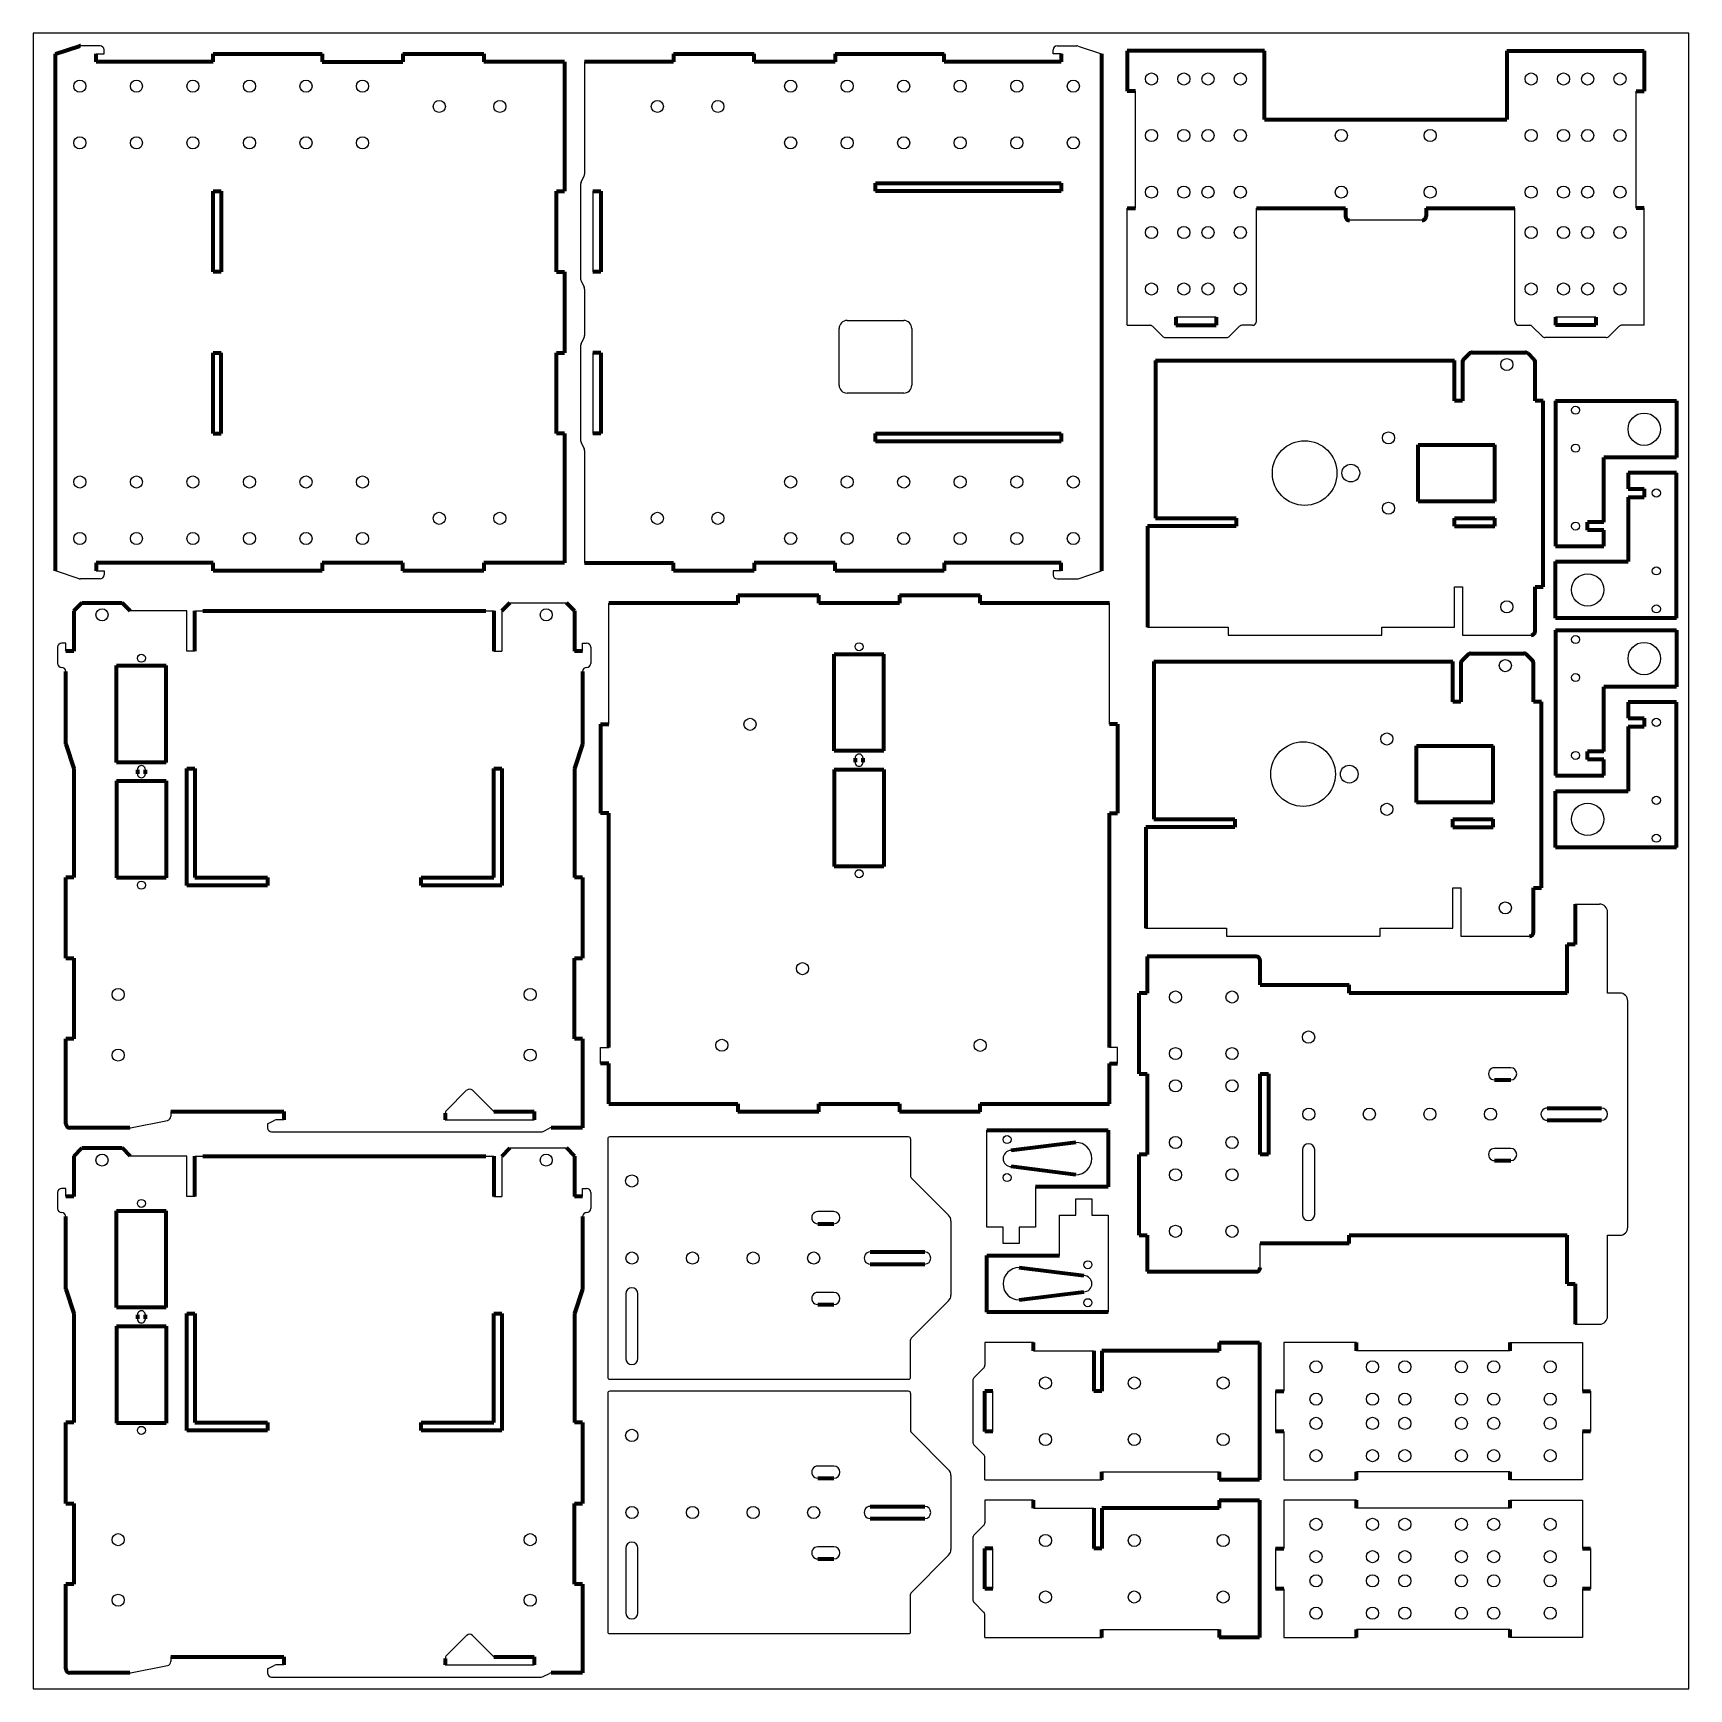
# Model space of a CAD drawing. Header units: inches. Extents: x 240 to 650, y -449 to -39.
import ezdxf

# ---------------------------------------------------------------- set-up
doc = ezdxf.new("R2010")
doc.units = ezdxf.units.IN
doc.header["$MEASUREMENT"] = 0
doc.layers.add('ProfileEdges', color=7, linetype='Continuous')

msp = doc.modelspace()

# ---------------------------------------------------------------- linework, layer by layer
for p, q in [((256.14, -42.43), (251.31, -42.43)), ((255.14, -44.43), (257.14, -44.43)), ((257.14, -44.43), (257.14, -43.43)), ((492.14, -44.43), (492.14, -43.43)), ((494.14, -44.43), (492.14, -44.43)), ((493.14, -42.43), (497.98, -42.43)), ((498.3, -42.48), (504.14, -44.43)), ((376.14, -46.43), (376.14, -74.19)), ((512.5, -82.64), (512.5, -53.64)), ((636.5, -82.64), (636.5, -53.64)), ((375.14, -76.66), (375.14, -100.19)), ((375.25, -76.22), (376.04, -74.64)), ((378.14, -78.43), (378.14, -98.43)), ((510.5, -111.64), (510.5, -82.64)), ((542.5, -110.64), (542.5, -82.64)), ((583.5, -85.64), (565.5, -85.64)), ((606.5, -110.64), (606.5, -82.64)), ((638.5, -111.64), (638.5, -82.64)), ((375.25, -100.64), (376.04, -102.22)), ((376.14, -102.66), (376.14, -114.19)), ((441.14, -110.43), (455.14, -110.43)), ((532.5, -109.64), (522.5, -109.64)), ((626.5, -109.64), (616.5, -109.64)), ((375.25, -116.22), (376.04, -114.64)), ((439.14, -126.43), (439.14, -112.43)), ((457.14, -112.43), (457.14, -126.43)), ((510.5, -111.64), (516.09, -111.64)), ((519.21, -114.35), (516.8, -111.93)), ((519.92, -114.64), (535.09, -114.64)), ((535.8, -114.35), (538.21, -111.93)), ((541.5, -111.64), (538.92, -111.64)), ((607.5, -111.64), (610.09, -111.64)), ((613.21, -114.35), (610.8, -111.93)), ((629.09, -114.64), (613.92, -114.64)), ((629.8, -114.35), (632.21, -111.93)), ((638.5, -111.64), (632.92, -111.64)), ((375.14, -116.66), (375.14, -140.19)), ((378.14, -118.43), (378.14, -138.43)), ((455.14, -128.43), (441.14, -128.43)), ((375.25, -140.64), (376.04, -142.22)), ((376.14, -142.66), (376.14, -170.43)), ((250.99, -174.38), (245.14, -172.43)), ((256.14, -174.43), (251.31, -174.43)), ((255.14, -172.43), (257.14, -172.43)), ((257.14, -172.43), (257.14, -173.43)), ((494.14, -172.43), (492.14, -172.43)), ((492.14, -172.43), (492.14, -173.43)), ((493.14, -174.43), (497.98, -174.43)), ((498.3, -174.38), (504.14, -172.43)), ((357.63, -180.34), (371.63, -180.34)), ((591.5, -176.36), (593.5, -176.36)), ((591.5, -186.36), (591.5, -176.36)), ((593.5, -176.36), (593.5, -188.36)), ((277.63, -182.34), (263.63, -182.34)), ((277.63, -192.34), (277.63, -182.34)), ((279.63, -182.34), (353.63, -182.34)), ((355.63, -182.34), (355.63, -192.34)), ((382.09, -210.43), (382.09, -180.43)), ((506.09, -210.43), (506.09, -180.43)), ((515.5, -186.36), (535.5, -186.36)), ((535.5, -186.36), (535.5, -188.36)), ((535.5, -188.36), (573.5, -188.36)), ((573.5, -188.36), (573.5, -186.36)), ((573.5, -186.36), (591.5, -186.36)), ((593.5, -188.36), (610.5, -188.36)), ((245.63, -191.34), (245.63, -195.34)), ((247.63, -190.34), (246.63, -190.34)), ((247.63, -192.34), (247.63, -190.34)), ((279.63, -192.34), (277.63, -192.34)), ((353.63, -192.34), (355.63, -192.34)), ((375.63, -192.34), (375.63, -190.34)), ((375.63, -190.34), (376.63, -190.34)), ((377.63, -191.34), (377.63, -195.34)), ((246.63, -196.34), (246.63, -196.34)), ((376.63, -196.34), (376.63, -196.34)), ((591.11, -250.9), (593.11, -250.9)), ((591.11, -260.9), (591.11, -250.9)), ((593.11, -250.9), (593.11, -262.9)), ((621.44, -254.97), (627.44, -254.97)), ((629.44, -276.97), (629.44, -256.97)), ((515.11, -260.9), (535.11, -260.9)), ((535.11, -260.9), (535.11, -262.9)), ((573.11, -262.9), (573.11, -260.9)), ((573.11, -260.9), (591.11, -260.9)), ((535.11, -262.9), (573.11, -262.9)), ((593.11, -262.9), (610.11, -262.9)), ((632.44, -276.97), (629.44, -276.97)), ((634.44, -334.97), (634.44, -278.97)), ((380.09, -294.43), (380.09, -290.43)), ((380.09, -290.43), (382.09, -290.43)), ((508.09, -290.43), (506.09, -290.43)), ((508.09, -294.43), (508.09, -290.43)), ((605.44, -295.47), (601.44, -295.47)), ((346.92, -301.04), (341.92, -306.04)), ((348.33, -301.04), (353.63, -306.34)), ((273.63, -306.34), (273.63, -307.52)), ((263.72, -310.32), (272.82, -308.5)), ((297.63, -309.34), (299.41, -308.44)), ((297.63, -309.34), (297.63, -310.34)), ((298.63, -311.34), (365.39, -311.34)), ((301.63, -308.34), (299.86, -308.34)), ((341.63, -308.34), (363.63, -308.34)), ((365.84, -311.23), (367.41, -310.44)), ((475.74, -334.96), (475.74, -310.96)), ((357.63, -315.34), (371.63, -315.34)), ((381.85, -313.1), (381.85, -372.1)), ((456.35, -312.6), (382.35, -312.6)), ((456.85, -313.1), (456.85, -322.4)), ((605.44, -315.47), (601.44, -315.47)), ((277.63, -317.34), (263.63, -317.34)), ((277.63, -327.34), (277.63, -317.34)), ((279.63, -317.34), (353.63, -317.34)), ((355.63, -317.34), (355.63, -327.34)), ((553.9, -315.83), (553.9, -331.83)), ((556.91, -331.83), (556.91, -315.83)), ((466.26, -332.02), (456.99, -322.75)), ((245.63, -326.34), (245.63, -330.34)), ((247.63, -325.34), (246.63, -325.34)), ((247.63, -327.34), (247.63, -325.34)), ((279.63, -327.34), (277.63, -327.34)), ((353.63, -327.34), (355.63, -327.34)), ((375.63, -327.34), (375.63, -325.34)), ((375.63, -325.34), (376.63, -325.34)), ((377.63, -326.34), (377.63, -330.34)), ((487.74, -324.96), (487.74, -334.96)), ((497.74, -331.96), (497.74, -327.96)), ((497.74, -327.96), (501.74, -327.96)), ((501.74, -327.96), (501.74, -331.96)), ((246.63, -331.34), (246.63, -331.34)), ((376.63, -331.34), (376.63, -331.34)), ((437.85, -331.1), (433.85, -331.1)), ((493.74, -341.96), (493.74, -331.96)), ((493.74, -331.96), (497.74, -331.96)), ((501.74, -331.96), (505.74, -331.96)), ((505.74, -331.96), (505.74, -355.96)), ((466.85, -333.43), (466.85, -351.77)), ((479.74, -334.96), (475.74, -334.96)), ((479.74, -338.96), (479.74, -334.96)), ((487.74, -334.96), (483.74, -334.96)), ((483.74, -334.96), (483.74, -338.96)), ((483.74, -338.96), (479.74, -338.96)), ((543.44, -344.97), (543.44, -338.97)), ((629.44, -336.97), (632.44, -336.97)), ((629.44, -356.97), (629.44, -336.97)), ((386.3, -351.46), (386.3, -367.46)), ((389.31, -367.46), (389.31, -351.46)), ((437.85, -351.1), (433.85, -351.1)), ((466.26, -353.19), (456.99, -362.46)), ((621.44, -358.97), (627.44, -358.97)), ((456.85, -372.1), (456.85, -362.81)), ((487.24, -363.54), (475.24, -363.54)), ((475.24, -363.54), (475.24, -369.13)), ((567.24, -363.54), (549.24, -363.54)), ((549.24, -363.54), (549.24, -375.54)), ((605.24, -363.54), (623.24, -363.54)), ((623.24, -363.54), (623.24, -375.54)), ((487.24, -365.54), (502.24, -365.54)), ((605.24, -365.54), (567.24, -365.54)), ((382.35, -372.6), (456.35, -372.6)), ((472.24, -372.96), (472.24, -388.13)), ((472.53, -372.25), (474.94, -369.84)), ((381.85, -376.1), (381.85, -435.1)), ((456.35, -375.6), (382.35, -375.6)), ((456.85, -376.1), (456.85, -385.4)), ((477.24, -385.54), (477.24, -375.54)), ((547.24, -375.54), (547.24, -385.54)), ((625.24, -375.54), (625.24, -385.54)), ((466.26, -395.02), (456.99, -385.75)), ((472.53, -388.84), (474.94, -391.25)), ((549.24, -385.54), (549.24, -397.54)), ((623.24, -385.54), (623.24, -397.54)), ((475.24, -397.54), (475.24, -391.96)), ((437.85, -394.1), (433.85, -394.1)), ((466.85, -396.43), (466.85, -414.77)), ((475.24, -397.54), (504.24, -397.54)), ((504.24, -395.54), (533.24, -395.54)), ((549.24, -397.54), (567.24, -397.54)), ((605.24, -395.54), (567.24, -395.54)), ((623.24, -397.54), (605.24, -397.54)), ((487.24, -402.54), (475.24, -402.54)), ((475.24, -402.54), (475.24, -408.13)), ((487.24, -404.54), (502.24, -404.54)), ((567.24, -402.54), (549.24, -402.54)), ((549.24, -402.54), (549.24, -414.54)), ((605.24, -404.54), (567.24, -404.54)), ((605.24, -402.54), (623.24, -402.54)), ((623.24, -402.54), (623.24, -414.54)), ((472.53, -411.25), (474.94, -408.84)), ((472.24, -411.96), (472.24, -427.13)), ((386.3, -414.46), (386.3, -430.46)), ((389.31, -430.46), (389.31, -414.46)), ((437.85, -414.1), (433.85, -414.1)), ((466.26, -416.19), (456.99, -425.46)), ((477.24, -424.54), (477.24, -414.54)), ((547.24, -414.54), (547.24, -424.54)), ((625.24, -414.54), (625.24, -424.54)), ((456.85, -435.1), (456.85, -425.81)), ((549.24, -424.54), (549.24, -436.54)), ((623.24, -424.54), (623.24, -436.54)), ((472.53, -427.84), (474.94, -430.25)), ((475.24, -436.54), (475.24, -430.96)), ((504.24, -434.54), (533.24, -434.54)), ((605.24, -434.54), (567.24, -434.54)), ((346.92, -436.04), (341.92, -441.04)), ((348.33, -436.04), (353.63, -441.34)), ((382.35, -435.6), (456.35, -435.6)), ((475.24, -436.54), (504.24, -436.54)), ((549.24, -436.54), (567.24, -436.54)), ((623.24, -436.54), (605.24, -436.54)), ((273.63, -441.34), (273.63, -442.52)), ((263.72, -445.32), (272.82, -443.5)), ((297.63, -444.34), (299.41, -443.44)), ((297.63, -444.34), (297.63, -445.34)), ((298.63, -446.34), (365.39, -446.34)), ((301.63, -443.34), (299.86, -443.34)), ((341.63, -443.34), (363.63, -443.34)), ((365.84, -446.23), (367.41, -445.44))]:
    msp.add_line(p, q)
msp.add_lwpolyline([(239.57, -449.28), (649.57, -449.28), (649.57, -39.28), (239.57, -39.28)], close=True)
for centre, radius in [((516.5, -50.64), 1.5), ((524.5, -50.64), 1.5), ((530.5, -50.64), 1.5), ((538.5, -50.64), 1.5), ((610.5, -50.64), 1.5), ((618.5, -50.64), 1.5), ((624.5, -50.64), 1.5), ((632.5, -50.64), 1.5), ((251.14, -52.43), 1.5), ((265.14, -52.43), 1.5), ((279.14, -52.43), 1.5), ((293.14, -52.43), 1.5), ((307.14, -52.43), 1.5), ((321.14, -52.43), 1.5), ((427.14, -52.43), 1.5), ((441.14, -52.43), 1.5), ((455.14, -52.43), 1.5), ((469.14, -52.43), 1.5), ((483.14, -52.43), 1.5), ((497.14, -52.43), 1.5), ((340.14, -57.43), 1.5), ((355.14, -57.43), 1.5), ((394.14, -57.43), 1.5), ((409.14, -57.43), 1.5), ((251.14, -66.43), 1.5), ((265.14, -66.43), 1.5), ((279.14, -66.43), 1.5), ((293.14, -66.43), 1.5), ((307.14, -66.43), 1.5), ((321.14, -66.43), 1.5), ((427.14, -66.43), 1.5), ((441.14, -66.43), 1.5), ((455.14, -66.43), 1.5), ((469.14, -66.43), 1.5), ((483.14, -66.43), 1.5), ((497.14, -66.43), 1.5), ((516.5, -64.64), 1.5), ((524.5, -64.64), 1.5), ((530.5, -64.64), 1.5), ((538.5, -64.64), 1.5), ((563.5, -64.64), 1.5), ((585.5, -64.64), 1.5), ((610.5, -64.64), 1.5), ((618.5, -64.64), 1.5), ((624.5, -64.64), 1.5), ((632.5, -64.64), 1.5), ((516.5, -78.64), 1.5), ((524.5, -78.64), 1.5), ((530.5, -78.64), 1.5), ((538.5, -78.64), 1.5), ((563.5, -78.64), 1.5), ((585.5, -78.64), 1.5), ((610.5, -78.64), 1.5), ((618.5, -78.64), 1.5), ((624.5, -78.64), 1.5), ((632.5, -78.64), 1.5), ((516.5, -88.64), 1.5), ((524.5, -88.64), 1.5), ((530.5, -88.64), 1.5), ((538.5, -88.64), 1.5), ((610.5, -88.64), 1.5), ((618.5, -88.64), 1.5), ((624.5, -88.64), 1.5), ((632.5, -88.64), 1.5), ((516.5, -102.64), 1.5), ((524.5, -102.64), 1.5), ((530.5, -102.64), 1.5), ((538.5, -102.64), 1.5), ((610.5, -102.64), 1.5), ((618.5, -102.64), 1.5), ((624.5, -102.64), 1.5), ((632.5, -102.64), 1.5), ((604.5, -121.36), 1.5), ((621.5, -132.66), 1), ((638.5, -137.36), 4), ((575.17, -139.52), 1.5), ((554.42, -148.23), 8), ((621.5, -142.06), 1), ((565.85, -148.23), 2.2), ((251.14, -150.43), 1.5), ((265.14, -150.43), 1.5), ((279.14, -150.43), 1.5), ((293.14, -150.43), 1.5), ((307.14, -150.43), 1.5), ((321.14, -150.43), 1.5), ((427.14, -150.43), 1.5), ((441.14, -150.43), 1.5), ((455.14, -150.43), 1.5), ((469.14, -150.43), 1.5), ((483.14, -150.43), 1.5), ((497.14, -150.43), 1.5), ((575.17, -156.94), 1.5), ((641.5, -153.15), 1), ((340.14, -159.43), 1.5), ((355.14, -159.43), 1.5), ((394.14, -159.43), 1.5), ((409.14, -159.43), 1.5), ((251.14, -164.43), 1.5), ((265.14, -164.43), 1.5), ((279.14, -164.43), 1.5), ((293.14, -164.43), 1.5), ((307.14, -164.43), 1.5), ((321.14, -164.43), 1.5), ((427.14, -164.43), 1.5), ((441.14, -164.43), 1.5), ((455.14, -164.43), 1.5), ((469.14, -164.43), 1.5), ((483.14, -164.43), 1.5), ((497.14, -164.43), 1.5), ((621.5, -161.36), 1), ((641.5, -172.45), 1), ((624.5, -177.15), 4), ((604.5, -181.36), 1.5), ((256.63, -183.34), 1.5), ((366.63, -183.34), 1.5), ((641.5, -181.85), 1), ((621.5, -189.45), 1), ((444.09, -191.23), 1), ((638.5, -194.15), 4), ((266.38, -194.07), 1), ((604.11, -195.9), 1.5), ((621.5, -198.85), 1), ((417.09, -210.43), 1.5), ((641.5, -209.95), 1), ((574.78, -214.06), 1.5), ((554.03, -222.77), 8), ((621.5, -218.15), 1), ((565.46, -222.77), 2.2), ((641.5, -229.25), 1), ((574.78, -231.48), 1.5), ((624.5, -233.95), 4), ((641.5, -238.65), 1), ((266.38, -250.27), 1), ((444.09, -247.43), 1), ((604.11, -255.9), 1.5), ((430.09, -270.93), 1.5), ((260.63, -277.34), 1.5), ((362.63, -277.34), 1.5), ((522.44, -277.97), 1.5), ((536.44, -277.97), 1.5), ((555.4, -287.88), 1.51), ((260.63, -292.34), 1.5), ((362.63, -292.34), 1.5), ((410.1, -289.92), 1.49), ((474.09, -289.93), 1.5), ((522.44, -291.97), 1.5), ((536.44, -291.97), 1.5), ((522.44, -299.97), 1.5), ((536.44, -299.97), 1.5), ((555.44, -306.97), 1.5), ((570.44, -306.97), 1.5), ((585.44, -306.97), 1.5), ((600.44, -306.97), 1.5), ((480.74, -313.26), 1), ((522.44, -313.97), 1.5), ((536.44, -313.97), 1.5), ((256.63, -318.34), 1.5), ((366.63, -318.34), 1.5), ((387.8, -323.51), 1.51), ((480.74, -322.66), 1), ((522.44, -321.97), 1.5), ((536.44, -321.97), 1.5), ((266.38, -329.07), 1), ((522.44, -335.97), 1.5), ((536.44, -335.97), 1.5), ((387.85, -342.6), 1.5), ((402.85, -342.6), 1.5), ((417.85, -342.6), 1.5), ((432.85, -342.6), 1.5), ((500.74, -344.26), 1), ((500.74, -353.66), 1), ((557.24, -369.54), 1.5), ((571.24, -369.54), 1.5), ((579.24, -369.54), 1.5), ((593.24, -369.54), 1.5), ((601.24, -369.54), 1.5), ((615.24, -369.54), 1.5), ((490.24, -373.54), 1.5), ((512.24, -373.54), 1.5), ((534.24, -373.54), 1.5), ((557.24, -377.54), 1.5), ((571.24, -377.54), 1.5), ((579.24, -377.54), 1.5), ((593.24, -377.54), 1.5), ((601.24, -377.54), 1.5), ((615.24, -377.54), 1.5), ((266.38, -385.27), 1), ((387.8, -386.51), 1.51), ((557.24, -383.54), 1.5), ((571.24, -383.54), 1.5), ((579.24, -383.54), 1.5), ((593.24, -383.54), 1.5), ((601.24, -383.54), 1.5), ((615.24, -383.54), 1.5), ((490.24, -387.54), 1.5), ((512.24, -387.54), 1.5), ((534.24, -387.54), 1.5), ((557.24, -391.54), 1.5), ((571.24, -391.54), 1.5), ((579.24, -391.54), 1.5), ((593.24, -391.54), 1.5), ((601.24, -391.54), 1.5), ((615.24, -391.54), 1.5), ((387.85, -405.6), 1.5), ((402.85, -405.6), 1.5), ((417.85, -405.6), 1.5), ((432.85, -405.6), 1.5), ((557.24, -408.54), 1.5), ((571.24, -408.54), 1.5), ((579.24, -408.54), 1.5), ((593.24, -408.54), 1.5), ((601.24, -408.54), 1.5), ((615.24, -408.54), 1.5), ((260.63, -412.34), 1.5), ((362.63, -412.34), 1.5), ((490.24, -412.54), 1.5), ((512.24, -412.54), 1.5), ((534.24, -412.54), 1.5), ((557.24, -416.54), 1.5), ((571.24, -416.54), 1.5), ((579.24, -416.54), 1.5), ((593.24, -416.54), 1.5), ((601.24, -416.54), 1.5), ((615.24, -416.54), 1.5), ((557.24, -422.54), 1.5), ((571.24, -422.54), 1.5), ((579.24, -422.54), 1.5), ((593.24, -422.54), 1.5), ((601.24, -422.54), 1.5), ((615.24, -422.54), 1.5), ((260.63, -427.34), 1.5), ((362.63, -427.34), 1.5), ((490.24, -426.54), 1.5), ((512.24, -426.54), 1.5), ((534.24, -426.54), 1.5), ((557.24, -430.54), 1.5), ((571.24, -430.54), 1.5), ((579.24, -430.54), 1.5), ((593.24, -430.54), 1.5), ((601.24, -430.54), 1.5), ((615.24, -430.54), 1.5)]:
    msp.add_circle(centre, radius)
at = {"lineweight": 211}
for centre, start, end in [((251.31, -43.43), 90, 108.435), ((565.5, -84.64), 180, 270), ((583.5, -84.64), 270, 360), ((542.44, -344.97), 270, 0)]:
    msp.add_arc(centre, 1, start, end, dxfattribs=at)
for centre, radius, start, end in [((256.14, -43.43), 1, 0, 90), ((493.14, -43.43), 1, 90, 180), ((497.98, -43.43), 1, 71.565, 90), ((376.14, -76.66), 1, 153.4349, 180), ((375.14, -74.19), 1, 333.4349, 0), ((376.14, -100.19), 1, 180, 206.5651), ((375.14, -102.66), 1, 0, 26.5651), ((441.14, -112.43), 2, 90, 180), ((455.14, -112.43), 2, 0, 90), ((541.5, -110.64), 1, 270, 0), ((607.5, -110.64), 1, 180, 270), ((375.14, -114.19), 1, 333.4349, 0), ((516.09, -112.64), 1, 45, 90), ((519.92, -113.64), 1, 225, 270), ((535.09, -113.64), 1, 270, 315), ((538.92, -112.64), 1, 90, 135), ((610.09, -112.64), 1, 45, 90), ((613.92, -113.64), 1, 225, 270), ((629.09, -113.64), 1, 270, 315), ((632.92, -112.64), 1, 90, 135), ((376.14, -116.66), 1, 153.4349, 180), ((441.14, -126.43), 2, 180, 270), ((455.14, -126.43), 2, 270, 0), ((376.14, -140.19), 1, 180, 206.5651), ((375.14, -142.66), 1, 0, 26.5651), ((251.31, -173.43), 1, 251.565, 270), ((256.14, -173.43), 1, 270, 0), ((493.14, -173.43), 1, 180, 270), ((497.98, -173.43), 1, 270, 288.435), ((246.63, -191.34), 1, 90, 180), ((376.63, -191.34), 1, 0, 90), ((246.63, -195.34), 1, 180, 270), ((246.63, -197.34), 1, 0, 90), ((376.63, -197.34), 1, 90, 180), ((376.63, -195.34), 1, 270, 0), ((266.38, -221.67), 1, 359.976, 180.0852), ((444.09, -218.83), 1, 359.976, 180.0852), ((444.09, -219.83), 1, 179.976, 0.0718), ((266.38, -222.67), 1, 179.976, 0.0718), ((627.44, -256.97), 2, 0, 90), ((632.44, -278.97), 2, 0, 90), ((601.44, -296.97), 1.5, 90, 270.0452), ((605.44, -296.97), 1.5, 270, 90), ((347.63, -301.75), 1, 45, 135), ((342.63, -306.75), 1, 135, 180), ((614.44, -306.97), 1.5, 89.9413, 270.0587), ((627.94, -306.97), 1.5, 270.0586, 89.9414), ((263.53, -309.34), 1, 270, 281.3099), ((272.63, -307.52), 1, 281.3099, 0), ((298.63, -310.34), 1, 180, 270), ((299.86, -309.34), 1, 90, 116.5651), ((365.39, -310.34), 1, 270, 296.5651), ((367.86, -311.34), 1, 90, 116.5651), ((382.35, -313.1), 0.5, 90, 180), ((456.35, -313.1), 0.5, 0, 90), ((497.74, -317.96), 4, 270, 90), ((555.4, -315.83), 1.51, 0, 180), ((601.44, -316.97), 1.5, 90, 270.0452), ((605.44, -316.97), 1.5, 270, 90), ((481.74, -317.96), 2, 90, 270), ((457.35, -322.4), 0.5, 180, 225), ((246.63, -326.34), 1, 90, 180), ((376.63, -326.34), 1, 0, 90), ((246.63, -330.34), 1, 180, 270), ((246.63, -332.34), 1, 0, 90), ((376.63, -332.34), 1, 90, 180), ((376.63, -330.34), 1, 270, 0), ((433.85, -332.6), 1.5, 90, 270.0452), ((437.85, -332.6), 1.5, 270, 90), ((464.85, -333.43), 2, 0, 45), ((555.4, -331.83), 1.51, 180, 0), ((632.44, -334.97), 2, 270, 0), ((446.85, -342.6), 1.5, 89.9413, 270.0587), ((460.35, -342.6), 1.5, 270.0586, 89.9414), ((483.74, -348.96), 4, 90, 270), ((499.74, -348.96), 2, 270, 90), ((387.81, -351.46), 1.51, 0, 180), ((433.85, -352.6), 1.5, 90, 270.0452), ((437.85, -352.6), 1.5, 270, 90), ((464.85, -351.77), 2, 315, 0), ((266.38, -356.67), 1, 359.976, 180.0852), ((266.38, -357.67), 1, 179.976, 0.0718), ((627.44, -356.97), 2, 270, 0), ((457.35, -362.81), 0.5, 135, 180), ((387.81, -367.46), 1.51, 180, 0), ((382.35, -372.1), 0.5, 180, 270), ((456.35, -372.1), 0.5, 270, 0), ((473.24, -372.96), 1, 135, 180), ((474.24, -369.13), 1, 315, 0), ((382.35, -376.1), 0.5, 90, 180), ((456.35, -376.1), 0.5, 0, 90), ((457.35, -385.4), 0.5, 180, 225), ((473.24, -388.13), 1, 180, 225), ((474.24, -391.96), 1, 0, 45), ((433.85, -395.6), 1.5, 90, 270.0452), ((437.85, -395.6), 1.5, 270, 90), ((464.85, -396.43), 2, 0, 45), ((446.85, -405.6), 1.5, 89.9413, 270.0587), ((460.35, -405.6), 1.5, 270.0586, 89.9414), ((474.24, -408.13), 1, 315, 0), ((387.81, -414.46), 1.51, 0, 180), ((473.24, -411.96), 1, 135, 180), ((433.85, -415.6), 1.5, 90, 270.0452), ((437.85, -415.6), 1.5, 270, 90), ((464.85, -414.77), 2, 315, 0), ((457.35, -425.81), 0.5, 135, 180), ((387.81, -430.46), 1.51, 180, 0), ((473.24, -427.13), 1, 180, 225), ((474.24, -430.96), 1, 0, 45), ((347.63, -436.75), 1, 45, 135), ((382.35, -435.1), 0.5, 180, 270), ((456.35, -435.1), 0.5, 270, 0), ((272.63, -442.52), 1, 281.3099, 0), ((342.63, -441.75), 1, 135, 180), ((263.53, -444.34), 1, 270, 281.3099), ((298.63, -445.34), 1, 180, 270), ((299.86, -444.34), 1, 90, 116.5651), ((365.39, -445.34), 1, 270, 296.5651), ((367.86, -446.34), 1, 90, 116.5651)]:
    msp.add_arc(centre, radius, start, end)
at = {"layer": 'ProfileEdges', "lineweight": 211}
for p, q in [((245.14, -44.43), (250.99, -42.48)), ((245.14, -172.43), (245.14, -44.43)), ((255.14, -46.43), (255.14, -44.43)), ((284.14, -44.43), (311.14, -44.43)), ((284.14, -46.43), (284.14, -44.43)), ((311.14, -44.43), (311.14, -46.43)), ((331.14, -44.43), (351.14, -44.43)), ((331.14, -44.43), (331.14, -46.43)), ((351.14, -44.43), (351.14, -46.43)), ((398.14, -44.43), (418.14, -44.43)), ((398.14, -44.43), (398.14, -46.43)), ((418.14, -46.43), (418.14, -44.43)), ((438.14, -44.43), (465.14, -44.43)), ((438.14, -44.43), (438.14, -46.43)), ((465.14, -46.43), (465.14, -44.43)), ((494.14, -44.43), (494.14, -46.43)), ((504.14, -44.43), (504.14, -172.43)), ((544.5, -43.64), (510.5, -43.64)), ((510.5, -43.64), (510.5, -53.64)), ((544.5, -60.64), (544.5, -43.64)), ((604.5, -43.64), (604.5, -60.64)), ((604.5, -43.64), (638.5, -43.64)), ((638.5, -43.64), (638.5, -53.64)), ((284.14, -46.43), (255.14, -46.43)), ((311.14, -46.43), (331.14, -46.43)), ((371.14, -46.43), (351.14, -46.43)), ((371.14, -46.43), (371.14, -78.43)), ((398.14, -46.43), (376.14, -46.43)), ((438.14, -46.43), (418.14, -46.43)), ((494.14, -46.43), (465.14, -46.43)), ((512.5, -53.64), (510.5, -53.64)), ((636.5, -53.64), (638.5, -53.64)), ((544.5, -60.64), (604.5, -60.64)), ((448.14, -78.43), (448.14, -76.43)), ((448.14, -76.43), (494.14, -76.43)), ((494.14, -76.43), (494.14, -78.43)), ((284.14, -98.43), (284.14, -78.43)), ((284.14, -78.43), (286.14, -78.43)), ((286.14, -78.43), (286.14, -98.43)), ((369.14, -98.43), (369.14, -78.43)), ((369.14, -78.43), (371.14, -78.43)), ((378.14, -78.43), (380.14, -78.43)), ((380.14, -78.43), (380.14, -98.43)), ((494.14, -78.43), (448.14, -78.43)), ((510.5, -82.64), (512.5, -82.64)), ((542.5, -82.64), (564.5, -82.64)), ((564.5, -82.64), (564.5, -84.64)), ((584.5, -82.64), (584.5, -84.64)), ((584.5, -82.64), (606.5, -82.64)), ((638.5, -82.64), (636.5, -82.64)), ((286.14, -98.43), (284.14, -98.43)), ((369.14, -98.43), (371.14, -98.43)), ((371.14, -98.43), (371.14, -118.43)), ((380.14, -98.43), (378.14, -98.43)), ((522.5, -109.64), (522.5, -111.64)), ((532.5, -109.64), (532.5, -111.64)), ((616.5, -109.64), (616.5, -111.64)), ((626.5, -109.64), (626.5, -111.64)), ((522.5, -111.64), (532.5, -111.64)), ((626.5, -111.64), (616.5, -111.64)), ((284.14, -138.43), (284.14, -118.43)), ((284.14, -118.43), (286.14, -118.43)), ((286.14, -138.43), (286.14, -118.43)), ((369.14, -138.43), (369.14, -118.43)), ((369.14, -118.43), (371.14, -118.43)), ((380.14, -118.43), (378.14, -118.43)), ((380.14, -118.43), (380.14, -138.43)), ((593.79, -120.07), (595.21, -118.65)), ((595.92, -118.36), (609.09, -118.36)), ((611.21, -120.07), (609.79, -118.65)), ((517.5, -120.36), (591.5, -120.36)), ((517.5, -120.36), (517.5, -159.36)), ((591.5, -130.36), (591.5, -120.36)), ((593.5, -120.77), (593.5, -130.36)), ((611.5, -130.36), (611.5, -120.77)), ((593.5, -130.36), (591.5, -130.36)), ((613.5, -130.36), (611.5, -130.36)), ((613.5, -176.36), (613.5, -130.36)), ((616.5, -130.36), (616.5, -166.36)), ((616.5, -130.36), (646.5, -130.36)), ((646.5, -130.36), (646.5, -144.36)), ((284.14, -138.43), (286.14, -138.43)), ((371.14, -138.43), (369.14, -138.43)), ((371.14, -138.43), (371.14, -170.43)), ((380.14, -138.43), (378.14, -138.43)), ((448.14, -140.43), (448.14, -138.43)), ((448.14, -138.43), (494.14, -138.43)), ((494.14, -138.43), (494.14, -140.43)), ((494.14, -140.43), (448.14, -140.43)), ((582.5, -155.23), (582.5, -141.23)), ((582.5, -141.23), (601.5, -141.23)), ((601.5, -155.23), (601.5, -141.23)), ((628.5, -160.36), (628.5, -144.36)), ((646.5, -144.36), (628.5, -144.36)), ((634.5, -148.15), (634.5, -152.15)), ((646.5, -148.15), (634.5, -148.15)), ((646.5, -184.15), (646.5, -148.15)), ((601.5, -155.23), (582.5, -155.23)), ((634.5, -152.15), (638.5, -152.15)), ((634.5, -154.15), (638.5, -154.15)), ((634.5, -154.15), (634.5, -170.15)), ((638.5, -152.15), (638.5, -154.15)), ((517.5, -159.36), (537.5, -159.36)), ((537.5, -159.36), (537.5, -161.36)), ((591.5, -161.36), (591.5, -159.36)), ((591.5, -159.36), (601.5, -159.36)), ((601.5, -161.36), (601.5, -159.36)), ((537.5, -161.36), (515.5, -161.36)), ((515.5, -161.36), (515.5, -186.36)), ((591.5, -161.36), (601.5, -161.36)), ((624.5, -162.36), (624.5, -160.36)), ((628.5, -160.36), (624.5, -160.36)), ((628.5, -162.36), (624.5, -162.36)), ((628.5, -166.36), (628.5, -162.36)), ((616.5, -166.36), (628.5, -166.36)), ((255.14, -170.43), (255.14, -172.43)), ((284.14, -170.43), (255.14, -170.43)), ((284.14, -172.43), (284.14, -170.43)), ((311.14, -170.43), (311.14, -172.43)), ((331.14, -170.43), (311.14, -170.43)), ((331.14, -172.43), (331.14, -170.43)), ((351.14, -170.43), (351.14, -172.43)), ((371.14, -170.43), (351.14, -170.43)), ((376.14, -170.43), (398.14, -170.43)), ((398.14, -172.43), (398.14, -170.43)), ((418.14, -170.43), (418.14, -172.43)), ((438.14, -170.43), (418.14, -170.43)), ((438.14, -172.43), (438.14, -170.43)), ((465.14, -170.43), (465.14, -172.43)), ((494.14, -170.43), (465.14, -170.43)), ((494.14, -172.43), (494.14, -170.43)), ((616.5, -170.15), (634.5, -170.15)), ((616.5, -184.15), (616.5, -170.15)), ((311.14, -172.43), (284.14, -172.43)), ((351.14, -172.43), (331.14, -172.43)), ((418.14, -172.43), (398.14, -172.43)), ((465.14, -172.43), (438.14, -172.43)), ((249.63, -182.34), (251.63, -180.34)), ((251.63, -180.34), (261.63, -180.34)), ((263.63, -182.34), (261.63, -180.34)), ((355.63, -182.34), (357.63, -180.34)), ((373.63, -182.34), (371.63, -180.34)), ((414.09, -178.43), (434.09, -178.43)), ((414.09, -178.43), (414.09, -180.43)), ((434.09, -180.43), (434.09, -178.43)), ((454.09, -178.43), (474.09, -178.43)), ((454.09, -178.43), (454.09, -180.43)), ((474.09, -180.43), (474.09, -178.43)), ((611.5, -187.36), (611.5, -176.36)), ((611.5, -176.36), (613.5, -176.36)), ((249.63, -182.34), (249.63, -192.34)), ((279.63, -192.34), (279.63, -182.34)), ((281.63, -182.34), (351.63, -182.34)), ((353.63, -182.34), (353.63, -192.34)), ((373.63, -182.34), (373.63, -192.34)), ((414.09, -180.43), (382.09, -180.43)), ((454.09, -180.43), (434.09, -180.43)), ((506.09, -180.43), (474.09, -180.43)), ((646.5, -184.15), (616.5, -184.15)), ((616.5, -187.15), (616.5, -223.15)), ((616.5, -187.15), (646.5, -187.15)), ((646.5, -187.15), (646.5, -201.15)), ((249.63, -192.34), (247.63, -192.34)), ((375.63, -192.34), (373.63, -192.34)), ((260.23, -195.87), (272.53, -195.87)), ((260.23, -219.87), (260.23, -195.87)), ((272.53, -219.87), (272.53, -195.87)), ((437.94, -193.03), (450.24, -193.03)), ((437.94, -217.03), (437.94, -193.03)), ((450.24, -217.03), (450.24, -193.03)), ((517.11, -194.9), (591.11, -194.9)), ((517.11, -194.9), (517.11, -233.9)), ((591.11, -204.9), (591.11, -194.9)), ((593.11, -195.31), (593.11, -204.9)), ((593.41, -194.6), (594.82, -193.19)), ((595.53, -192.9), (608.7, -192.9)), ((610.82, -194.6), (609.41, -193.19)), ((611.11, -204.9), (611.11, -195.31)), ((247.63, -215.34), (247.63, -197.34)), ((375.63, -197.34), (375.63, -215.34)), ((593.11, -204.9), (591.11, -204.9)), ((613.11, -204.9), (611.11, -204.9)), ((613.11, -250.9), (613.11, -204.9)), ((628.5, -217.15), (628.5, -201.15)), ((646.5, -201.15), (628.5, -201.15)), ((634.5, -204.95), (634.5, -208.95)), ((646.5, -204.95), (634.5, -204.95)), ((646.5, -240.95), (646.5, -204.95)), ((634.5, -208.95), (638.5, -208.95)), ((638.5, -208.95), (638.5, -210.95)), ((380.09, -210.43), (380.09, -232.43)), ((380.09, -210.43), (382.09, -210.43)), ((508.09, -210.43), (506.09, -210.43)), ((508.09, -210.43), (508.09, -232.43)), ((634.5, -210.95), (638.5, -210.95)), ((634.5, -210.95), (634.5, -226.95)), ((247.63, -215.34), (249.63, -221.34)), ((375.63, -215.34), (373.63, -221.34)), ((450.24, -217.03), (437.94, -217.03)), ((582.11, -229.77), (582.11, -215.77)), ((582.11, -215.77), (601.11, -215.77)), ((601.11, -229.77), (601.11, -215.77)), ((624.5, -219.15), (624.5, -217.15)), ((628.5, -217.15), (624.5, -217.15)), ((249.63, -221.34), (249.63, -248.34)), ((272.53, -219.87), (260.23, -219.87)), ((277.63, -250.34), (277.63, -221.34)), ((277.63, -221.34), (279.63, -221.34)), ((279.63, -221.34), (279.63, -248.34)), ((353.63, -248.34), (353.63, -221.34)), ((353.63, -221.34), (355.63, -221.34)), ((355.63, -221.34), (355.63, -248.34)), ((373.63, -221.34), (373.63, -248.34)), ((443.09, -218.83), (443.09, -219.83)), ((443.09, -218.83), (443.09, -219.83)), ((445.09, -219.83), (445.09, -218.83)), ((445.09, -219.83), (445.09, -218.83)), ((628.5, -219.15), (624.5, -219.15)), ((628.5, -223.15), (628.5, -219.15)), ((260.23, -224.47), (272.53, -224.47)), ((260.23, -224.47), (260.23, -248.47)), ((265.38, -221.67), (265.38, -222.67)), ((265.38, -221.67), (265.38, -222.67)), ((267.38, -222.67), (267.38, -221.67)), ((267.38, -222.67), (267.38, -221.67)), ((272.53, -224.47), (272.53, -248.47)), ((437.94, -221.63), (450.24, -221.63)), ((437.94, -221.63), (437.94, -245.63)), ((450.24, -221.63), (450.24, -245.63)), ((616.5, -223.15), (628.5, -223.15)), ((616.5, -226.95), (634.5, -226.95)), ((616.5, -240.95), (616.5, -226.95)), ((382.09, -232.43), (380.09, -232.43)), ((382.09, -290.43), (382.09, -232.43)), ((506.09, -290.43), (506.09, -232.43)), ((506.09, -232.43), (508.09, -232.43)), ((601.11, -229.77), (582.11, -229.77)), ((537.11, -235.9), (515.11, -235.9)), ((515.11, -235.9), (515.11, -260.9)), ((517.11, -233.9), (537.11, -233.9)), ((537.11, -233.9), (537.11, -235.9)), ((591.11, -235.9), (591.11, -233.9)), ((591.11, -233.9), (601.11, -233.9)), ((591.11, -235.9), (601.11, -235.9)), ((601.11, -235.9), (601.11, -233.9)), ((646.5, -240.95), (616.5, -240.95)), ((450.24, -245.63), (437.94, -245.63)), ((249.63, -248.34), (247.63, -248.34)), ((247.63, -268.34), (247.63, -248.34)), ((272.53, -248.47), (260.23, -248.47)), ((279.63, -248.34), (297.63, -248.34)), ((297.63, -248.34), (297.63, -250.34)), ((335.63, -250.34), (335.63, -248.34)), ((335.63, -248.34), (353.63, -248.34)), ((355.63, -248.34), (355.63, -250.34)), ((375.63, -248.34), (373.63, -248.34)), ((375.63, -248.34), (375.63, -268.34)), ((297.63, -250.34), (277.63, -250.34)), ((355.63, -250.34), (335.63, -250.34)), ((611.11, -261.9), (611.11, -250.9)), ((611.11, -250.9), (613.11, -250.9)), ((621.44, -254.97), (621.44, -264.97)), ((619.44, -276.97), (619.44, -264.97)), ((621.44, -264.97), (619.44, -264.97)), ((247.63, -268.34), (249.63, -268.34)), ((249.63, -268.34), (249.63, -288.34)), ((373.63, -288.34), (373.63, -268.34)), ((373.63, -268.34), (375.63, -268.34)), ((542.44, -267.97), (515.44, -267.97)), ((515.44, -267.97), (515.44, -276.97)), ((543.44, -274.97), (543.44, -268.97)), ((515.44, -276.97), (513.44, -276.97)), ((513.44, -296.97), (513.44, -276.97)), ((543.44, -274.97), (565.44, -274.97)), ((565.44, -276.97), (565.44, -274.97)), ((619.44, -276.97), (565.44, -276.97)), ((249.63, -288.34), (247.63, -288.34)), ((247.63, -309.34), (247.63, -288.34)), ((375.63, -288.34), (373.63, -288.34)), ((375.63, -288.34), (375.63, -310.34)), ((382.09, -294.43), (380.09, -294.43)), ((382.09, -304.43), (382.09, -294.43)), ((506.09, -304.43), (506.09, -294.43)), ((506.09, -294.43), (508.09, -294.43)), ((513.44, -296.97), (515.44, -296.97)), ((515.44, -296.97), (515.44, -316.97)), ((543.44, -296.97), (545.44, -296.97)), ((543.44, -316.97), (543.44, -296.97)), ((545.44, -296.97), (545.44, -316.97)), ((601.44, -298.47), (605.44, -298.47)), ((273.63, -306.34), (301.63, -306.34)), ((301.63, -306.34), (301.63, -308.34)), ((341.63, -306.75), (341.63, -308.34)), ((353.63, -306.34), (363.63, -306.34)), ((363.63, -306.34), (363.63, -308.34)), ((382.09, -304.43), (414.09, -304.43)), ((414.09, -304.43), (414.09, -306.43)), ((434.09, -306.43), (414.09, -306.43)), ((434.09, -306.43), (434.09, -304.43)), ((434.09, -304.43), (454.09, -304.43)), ((454.09, -304.43), (454.09, -306.43)), ((474.09, -306.43), (454.09, -306.43)), ((474.09, -306.43), (474.09, -304.43)), ((474.09, -304.43), (506.09, -304.43)), ((614.44, -305.47), (627.94, -305.47)), ((263.53, -310.34), (248.63, -310.34)), ((375.63, -310.34), (367.86, -310.34)), ((475.74, -310.96), (505.74, -310.96)), ((505.74, -310.96), (505.74, -324.96)), ((614.44, -308.47), (627.94, -308.47)), ((249.63, -317.34), (251.63, -315.34)), ((251.63, -315.34), (261.63, -315.34)), ((263.63, -317.34), (261.63, -315.34)), ((355.63, -317.34), (357.63, -315.34)), ((373.63, -317.34), (371.63, -315.34)), ((497.74, -313.96), (481.74, -315.96)), ((249.63, -317.34), (249.63, -327.34)), ((279.63, -327.34), (279.63, -317.34)), ((281.63, -317.34), (351.63, -317.34)), ((353.63, -317.34), (353.63, -327.34)), ((373.63, -317.34), (373.63, -327.34)), ((515.44, -316.97), (513.44, -316.97)), ((513.44, -336.97), (513.44, -316.97)), ((545.44, -316.97), (543.44, -316.97)), ((601.44, -318.47), (605.44, -318.47)), ((497.74, -321.96), (481.74, -319.96)), ((249.63, -327.34), (247.63, -327.34)), ((375.63, -327.34), (373.63, -327.34)), ((505.74, -324.96), (487.74, -324.96)), ((260.23, -330.87), (272.53, -330.87)), ((260.23, -354.87), (260.23, -330.87)), ((272.53, -354.87), (272.53, -330.87)), ((247.63, -350.34), (247.63, -332.34)), ((375.63, -332.34), (375.63, -350.34)), ((433.85, -334.1), (437.85, -334.1)), ((513.44, -336.97), (515.44, -336.97)), ((515.44, -336.97), (515.44, -345.97)), ((565.44, -338.97), (543.44, -338.97)), ((565.44, -336.97), (619.44, -336.97)), ((565.44, -338.97), (565.44, -336.97)), ((619.44, -348.97), (619.44, -336.97)), ((446.85, -341.1), (460.35, -341.1)), ((446.85, -344.1), (460.35, -344.1)), ((475.74, -341.96), (493.74, -341.96)), ((475.74, -355.96), (475.74, -341.96)), ((483.74, -344.96), (499.74, -346.96)), ((515.44, -345.97), (542.44, -345.97)), ((247.63, -350.34), (249.63, -356.34)), ((375.63, -350.34), (373.63, -356.34)), ((483.74, -352.96), (499.74, -350.96)), ((619.44, -348.97), (621.44, -348.97)), ((621.44, -348.97), (621.44, -358.97)), ((249.63, -356.34), (249.63, -383.34)), ((272.53, -354.87), (260.23, -354.87)), ((265.38, -356.67), (265.38, -357.67)), ((265.38, -356.67), (265.38, -357.67)), ((267.38, -357.67), (267.38, -356.67)), ((267.38, -357.67), (267.38, -356.67)), ((277.63, -385.34), (277.63, -356.34)), ((277.63, -356.34), (279.63, -356.34)), ((279.63, -356.34), (279.63, -383.34)), ((353.63, -383.34), (353.63, -356.34)), ((353.63, -356.34), (355.63, -356.34)), ((355.63, -356.34), (355.63, -383.34)), ((373.63, -356.34), (373.63, -383.34)), ((433.85, -354.1), (437.85, -354.1)), ((505.74, -355.96), (475.74, -355.96)), ((260.23, -359.47), (272.53, -359.47)), ((260.23, -359.47), (260.23, -383.47)), ((272.53, -359.47), (272.53, -383.47)), ((487.24, -365.54), (487.24, -363.54)), ((533.24, -363.54), (543.24, -363.54)), ((533.24, -363.54), (533.24, -365.54)), ((543.24, -363.54), (543.24, -397.54)), ((567.24, -365.54), (567.24, -363.54)), ((605.24, -363.54), (605.24, -365.54)), ((502.24, -365.54), (502.24, -375.54)), ((504.24, -365.54), (504.24, -375.54)), ((533.24, -365.54), (504.24, -365.54)), ((477.24, -375.54), (475.24, -375.54)), ((475.24, -385.54), (475.24, -375.54)), ((504.24, -375.54), (502.24, -375.54)), ((547.24, -375.54), (549.24, -375.54)), ((623.24, -375.54), (625.24, -375.54)), ((249.63, -383.34), (247.63, -383.34)), ((247.63, -403.34), (247.63, -383.34)), ((272.53, -383.47), (260.23, -383.47)), ((297.63, -385.34), (277.63, -385.34)), ((279.63, -383.34), (297.63, -383.34)), ((297.63, -383.34), (297.63, -385.34)), ((335.63, -385.34), (335.63, -383.34)), ((335.63, -383.34), (353.63, -383.34)), ((355.63, -385.34), (335.63, -385.34)), ((355.63, -383.34), (355.63, -385.34)), ((375.63, -383.34), (373.63, -383.34)), ((375.63, -383.34), (375.63, -403.34)), ((477.24, -385.54), (475.24, -385.54)), ((549.24, -385.54), (547.24, -385.54)), ((625.24, -385.54), (623.24, -385.54)), ((433.85, -397.1), (437.85, -397.1)), ((504.24, -397.54), (504.24, -395.54)), ((533.24, -395.54), (533.24, -397.54)), ((543.24, -397.54), (533.24, -397.54)), ((567.24, -397.54), (567.24, -395.54)), ((605.24, -395.54), (605.24, -397.54)), ((247.63, -403.34), (249.63, -403.34)), ((249.63, -403.34), (249.63, -423.34)), ((373.63, -423.34), (373.63, -403.34)), ((373.63, -403.34), (375.63, -403.34)), ((446.85, -404.1), (460.35, -404.1)), ((487.24, -404.54), (487.24, -402.54)), ((502.24, -404.54), (502.24, -414.54)), ((504.24, -404.54), (504.24, -414.54)), ((533.24, -404.54), (504.24, -404.54)), ((533.24, -402.54), (543.24, -402.54)), ((533.24, -402.54), (533.24, -404.54)), ((543.24, -402.54), (543.24, -436.54)), ((567.24, -404.54), (567.24, -402.54)), ((605.24, -402.54), (605.24, -404.54)), ((446.85, -407.1), (460.35, -407.1)), ((433.85, -417.1), (437.85, -417.1)), ((477.24, -414.54), (475.24, -414.54)), ((475.24, -424.54), (475.24, -414.54)), ((504.24, -414.54), (502.24, -414.54)), ((547.24, -414.54), (549.24, -414.54)), ((623.24, -414.54), (625.24, -414.54)), ((249.63, -423.34), (247.63, -423.34)), ((247.63, -444.34), (247.63, -423.34)), ((375.63, -423.34), (373.63, -423.34)), ((375.63, -423.34), (375.63, -445.34)), ((477.24, -424.54), (475.24, -424.54)), ((549.24, -424.54), (547.24, -424.54)), ((625.24, -424.54), (623.24, -424.54)), ((504.24, -436.54), (504.24, -434.54)), ((533.24, -434.54), (533.24, -436.54)), ((567.24, -436.54), (567.24, -434.54)), ((605.24, -434.54), (605.24, -436.54)), ((543.24, -436.54), (533.24, -436.54)), ((273.63, -441.34), (301.63, -441.34)), ((301.63, -441.34), (301.63, -443.34)), ((341.63, -441.75), (341.63, -443.34)), ((353.63, -441.34), (363.63, -441.34)), ((363.63, -441.34), (363.63, -443.34)), ((263.53, -445.34), (248.63, -445.34)), ((375.63, -445.34), (367.86, -445.34))]:
    msp.add_line(p, q, dxfattribs=at)
for centre, start, end in [((595.92, -119.36), 90, 135), ((609.09, -119.36), 45, 90), ((594.5, -120.77), 135, 180), ((610.5, -120.77), 0, 45), ((610.5, -187.36), 270, 0), ((594.11, -195.31), 135, 180), ((595.53, -193.9), 90, 135), ((608.7, -193.9), 45, 90), ((610.11, -195.31), 0, 45), ((610.11, -261.9), 270, 0), ((542.44, -268.97), 0, 90), ((248.63, -309.34), 180, 270), ((248.63, -444.34), 180, 270)]:
    msp.add_arc(centre, 1, start, end, dxfattribs=at)

doc.saveas('drawing.dxf')
